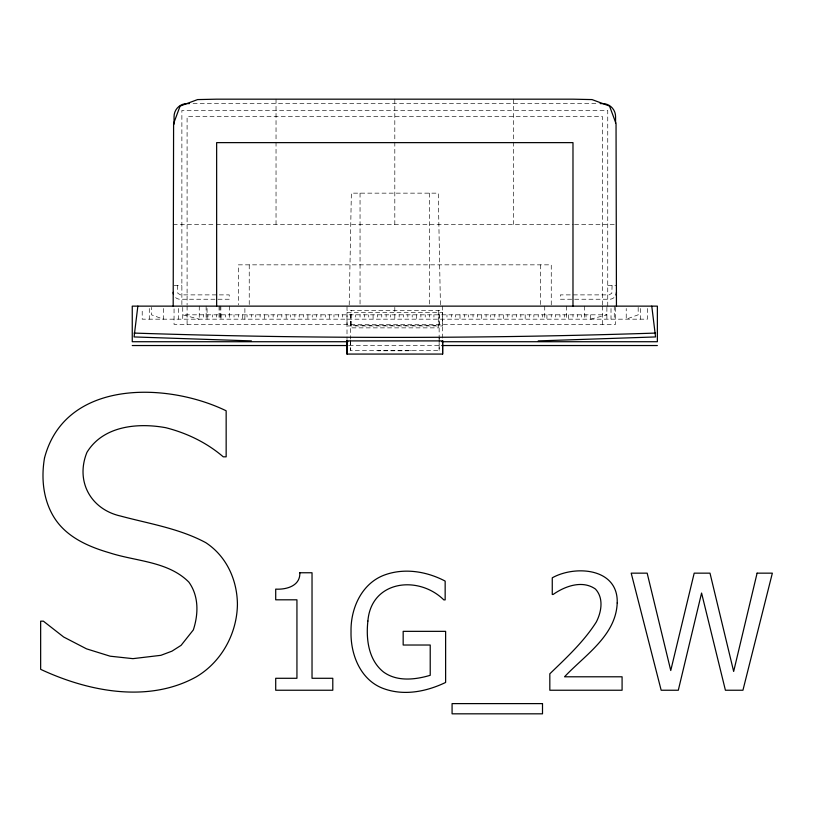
<?xml version="1.0" encoding="UTF-8"?>
<svg xmlns="http://www.w3.org/2000/svg" width="813" height="813" viewBox="0 0 813 813"><rect width="100%" height="100%" fill="white"/><g stroke="black" fill="none" stroke-linecap="round" stroke-linejoin="round"><path stroke-width="0.61" stroke-dasharray="4.07 3.05" d="M347.009 312.649L347.009 325.942L442.618 325.942L442.618 312.649L347.009 312.649L347.009 339.692M439.142 337.568L439.142 350.362L350.484 350.362L350.484 337.568M349.204 304.865L351.358 193.148L438.268 193.148L440.422 304.865M590.584 319.174L606.884 314.824L182.742 314.824L199.043 319.174M379.173 350.494L377.862 350.789L411.764 350.789L410.463 350.494M193.088 103.586L596.539 103.586M173.189 224.378L215.089 224.378M216.36 224.378L573.277 224.378M574.547 224.378L616.447 224.378M174.267 285.434L181.878 285.434M607.748 285.434L616.447 285.434M349.153 345.535L440.473 345.535M647.422 308.503L647.422 319.174L142.204 319.174L142.204 308.503M640.349 308.503L640.349 319.174M638.175 307.375L638.175 314.824L626.223 319.174L626.223 308.503M615.573 307.344L615.573 324.346L174.053 324.346L174.053 307.344M614.272 306.135L614.272 319.174M612.098 285.434L611.823 293.28L609.12 294.885L560.421 294.885L560.421 299.235L609.547 299.235A6.9 6.9 0 0 0 614.425 297.212M611.01 308.503L611.01 319.174M607.748 306.135L607.748 110.426L181.878 110.426L181.878 304.916M606.884 307.375L606.884 319.174M602.535 304.885L602.535 116.625L187.092 116.625L187.092 304.885M602.535 306.135L602.535 324.346M590.37 314.824L590.37 318.533M586.021 314.824L586.021 317.05M584.374 306.135L584.374 319.174M581.681 314.824L581.681 317.05M577.332 314.824L577.332 317.05M572.982 314.824L572.982 317.05M568.643 314.824L568.643 318.533M566.468 306.135L566.468 319.174M564.293 314.824L564.293 317.05M559.954 314.824L559.954 317.05M555.604 314.824L555.604 317.05M551.255 304.885L551.255 264.845L238.372 264.845L238.372 304.885M551.255 314.824L551.255 317.05M546.915 314.824L546.915 318.533M544.74 306.135L544.74 319.174M542.566 314.824L542.566 317.05M540.391 264.845L540.391 306.135M538.226 314.824L538.226 317.05M533.877 314.824L533.877 317.05M529.527 314.824L529.527 317.05M525.188 314.824L525.188 318.533M520.838 314.824L520.838 317.05M516.489 314.824L516.489 317.05M513.592 99.176L513.592 140.903M513.592 142.173L513.592 224.378M512.149 314.824L512.149 317.05M507.8 314.824L507.8 317.05M503.46 314.824L503.46 318.533M499.111 314.824L499.111 317.05M494.761 314.824L494.761 317.05M490.422 314.824L490.422 317.05M486.072 314.824L486.072 317.05M481.723 314.824L481.723 318.533M477.383 314.824L477.383 317.05M473.034 314.824L473.034 317.05M468.695 314.824L468.695 317.05M464.345 314.824L464.345 317.05M459.995 314.824L459.995 318.533M455.656 314.824L455.656 317.05M451.306 314.824L451.306 317.05M446.967 314.824L446.967 317.05M442.618 306.135L442.618 310.475L347.009 310.475L347.009 306.135M442.618 312.649L442.618 340.789M439.142 339.153L439.142 312.649L439.142 325.454L350.484 325.454L350.484 312.649L350.484 339.153M439.142 340.393L439.142 350.362M438.268 310.475L438.268 327.863L351.358 327.863L351.358 310.475M433.929 314.824L433.929 317.05M429.579 193.148L429.579 306.135M429.579 314.824L429.579 317.05M425.229 314.824L425.229 317.05M420.89 314.824L420.89 317.05M416.541 314.824L416.541 318.533M412.201 314.824L412.201 317.05M407.852 314.824L407.852 317.05M403.502 314.824L403.502 317.05M399.163 314.824L399.163 317.05M394.813 99.176L394.813 140.903M394.813 142.173L394.813 224.378M394.813 307.375L394.813 318.533M390.464 314.824L390.464 317.05M386.124 314.824L386.124 317.05M381.775 314.824L381.775 317.05M377.435 314.824L377.435 317.05M373.086 314.824L373.086 318.533M368.736 314.824L368.736 317.05M364.397 314.824L364.397 317.05M360.047 193.148L360.047 306.135M360.047 314.824L360.047 317.05M355.708 314.824L355.708 317.05M350.484 340.393L350.484 350.362M342.669 314.824L342.669 317.05M338.32 314.824L338.32 317.05M333.97 314.824L333.97 317.05M329.631 314.824L329.631 318.533M325.281 314.824L325.281 317.05M320.942 314.824L320.942 317.05M316.592 314.824L316.592 317.05M312.243 314.824L312.243 317.05M307.903 314.824L307.903 318.533M303.554 314.824L303.554 317.05M299.204 314.824L299.204 317.05M294.865 314.824L294.865 317.05M290.515 314.824L290.515 317.05M286.176 314.824L286.176 318.533M281.826 314.824L281.826 317.05M277.477 314.824L277.477 317.05M276.034 99.176L276.034 140.903M276.034 142.173L276.034 224.378M273.138 314.824L273.138 317.05M268.788 314.824L268.788 317.05M264.449 314.824L264.449 318.533M260.099 314.824L260.099 317.05M255.749 314.824L255.749 317.05M251.41 314.824L251.41 317.05M249.235 264.845L249.235 306.135M247.061 314.824L247.061 317.05M244.886 308.503L244.886 319.174M242.711 314.824L242.711 318.533M238.372 314.824L238.372 317.05M234.022 314.824L234.022 317.05M229.683 306.135L229.683 319.174M225.333 314.824L225.333 317.05M220.984 314.824L220.984 318.533M220.851 306.135L220.851 319.174M219.977 306.135L219.977 319.174M219.053 306.135L219.053 319.174M216.644 314.824L216.644 317.05M212.295 314.824L212.295 317.05M207.945 314.824L207.945 317.05M207.061 308.503L207.061 319.174M206.126 306.135L206.126 319.174M203.606 314.824L203.606 317.05M199.256 306.135L199.256 319.174M187.092 306.135L187.092 324.346M182.742 307.375L182.742 319.174M178.616 308.503L178.616 319.174M177.529 285.434L177.803 293.28L180.506 294.885L229.215 294.885L229.215 299.235L180.079 299.235A6.9 6.9 0 0 1 175.202 297.212M163.403 308.503L163.403 319.174L151.452 314.824L151.452 307.375M149.287 308.503L149.287 319.174"/><path stroke-width="1.22" d="M442.618 340.789L442.618 354.072L347.009 354.072L347.009 340.789M251.41 340.901L134.074 336.938L137.854 306.135M538.226 340.901L655.552 336.938L651.772 306.135M189.49 103.586L187.092 103.586A13.038 13.038 0 0 0 174.053 116.625L174.053 124.226M600.136 103.586L602.535 103.586A13.038 13.038 0 0 1 615.573 116.625L615.573 122.956M134.074 333.076C307.822 338.828 481.804 338.828 655.552 333.076M347.009 340.901L442.618 340.901M347.883 341.724L132.255 341.724L132.255 306.135L657.371 306.135L657.371 341.724L441.744 341.724M132.255 345.535L347.883 345.535M441.744 345.535L657.371 345.535M616.447 306.135L616.041 123.576L609.526 106.086L592.037 99.582L572.982 99.176L216.644 99.176L197.589 99.582L180.1 106.086L173.596 123.576L173.189 306.135M572.982 306.135L572.982 142.631L216.644 142.631L216.644 306.135M442.618 340.617L442.618 354.072M347.009 340.617L347.009 354.072M173.423 294.123A6.9 6.9 0 0 1 173.189 292.334M616.447 292.334A6.9 6.9 0 0 1 615.919 294.977M367.883 621.061C365.88 639.018 368.452 659.983 383.482 671.985C396.988 681.843 415.118 679.81 430.219 675.298L430.219 645.024L403.167 645.024L403.167 631.345L445.626 631.345L445.626 682.453C426.601 691.568 404.376 696.06 383.98 688.743C360.677 680.572 350.423 654.658 351.033 631.579C350.535 608.683 361.47 583.805 383.98 575.198C404.02 567.637 426.551 571.305 445.158 581.092L445.158 599.892L443.827 599.892C418.319 574.781 371.145 580.441 367.883 621.061M44.502 458.014C41.107 477.932 43.099 499.223 53.688 516.773C65.802 536.773 87.865 546.509 109.42 552.779C135.984 561.458 168.078 561.224 188.86 582.118C198.951 596.173 198.504 614.079 193.331 629.923L181.096 645.339L171.96 651.162L160.893 655.319L132.915 658.652L110.141 656.193L86.493 648.835L63.668 637.016L43.374 621.162L40.65 621.162L40.65 669.333C88.119 691.507 148.179 703.499 196.319 676.812C221.614 661.833 237.05 633.469 237.426 604.262C237.152 579.852 226.553 556.326 205.811 542.678C179.307 528.42 149.429 523.796 120.68 516.072C90.609 509.345 75.274 481.174 86.93 452.384C103.139 425.758 137.814 422.567 165.801 427.709C186.848 433.055 206.726 442.618 223.25 456.825L226.156 456.825L226.156 410.789C166.787 381.978 65.121 379.204 44.502 458.014M617.209 602.961C615.929 635.715 584.852 655.146 564.527 676.792L622.087 676.792L622.087 690.237L549.822 690.237L549.822 673.804C566.478 657.697 583.785 641.721 596.295 622.026C601.488 611.935 603.886 598.083 595.431 589.039C582.372 579.801 564.994 586.132 553.125 594.466L552.261 594.466L552.261 577.799C575.594 564.862 618.449 568.196 617.209 602.961M757.096 573.155L733.661 671.447L709.993 573.155L694.19 573.155L670.755 670.501L647.168 573.155L631.203 573.155L661.162 690.237L678.306 690.237L701.578 593.053L725.409 690.237L742.94 690.237L772.35 573.155L757.096 573.155M299.845 572.759C300.383 586.01 286.339 589.75 275.709 589.12L275.709 599.811L296.938 599.811L296.938 678.286L275.709 678.286L275.709 690.237L332.791 690.237L332.791 678.286L312.029 678.286L312.029 572.759L299.845 572.759M542.505 703.611L452.079 703.611L452.079 713.824L542.505 713.824L542.505 703.611"/></g></svg>
